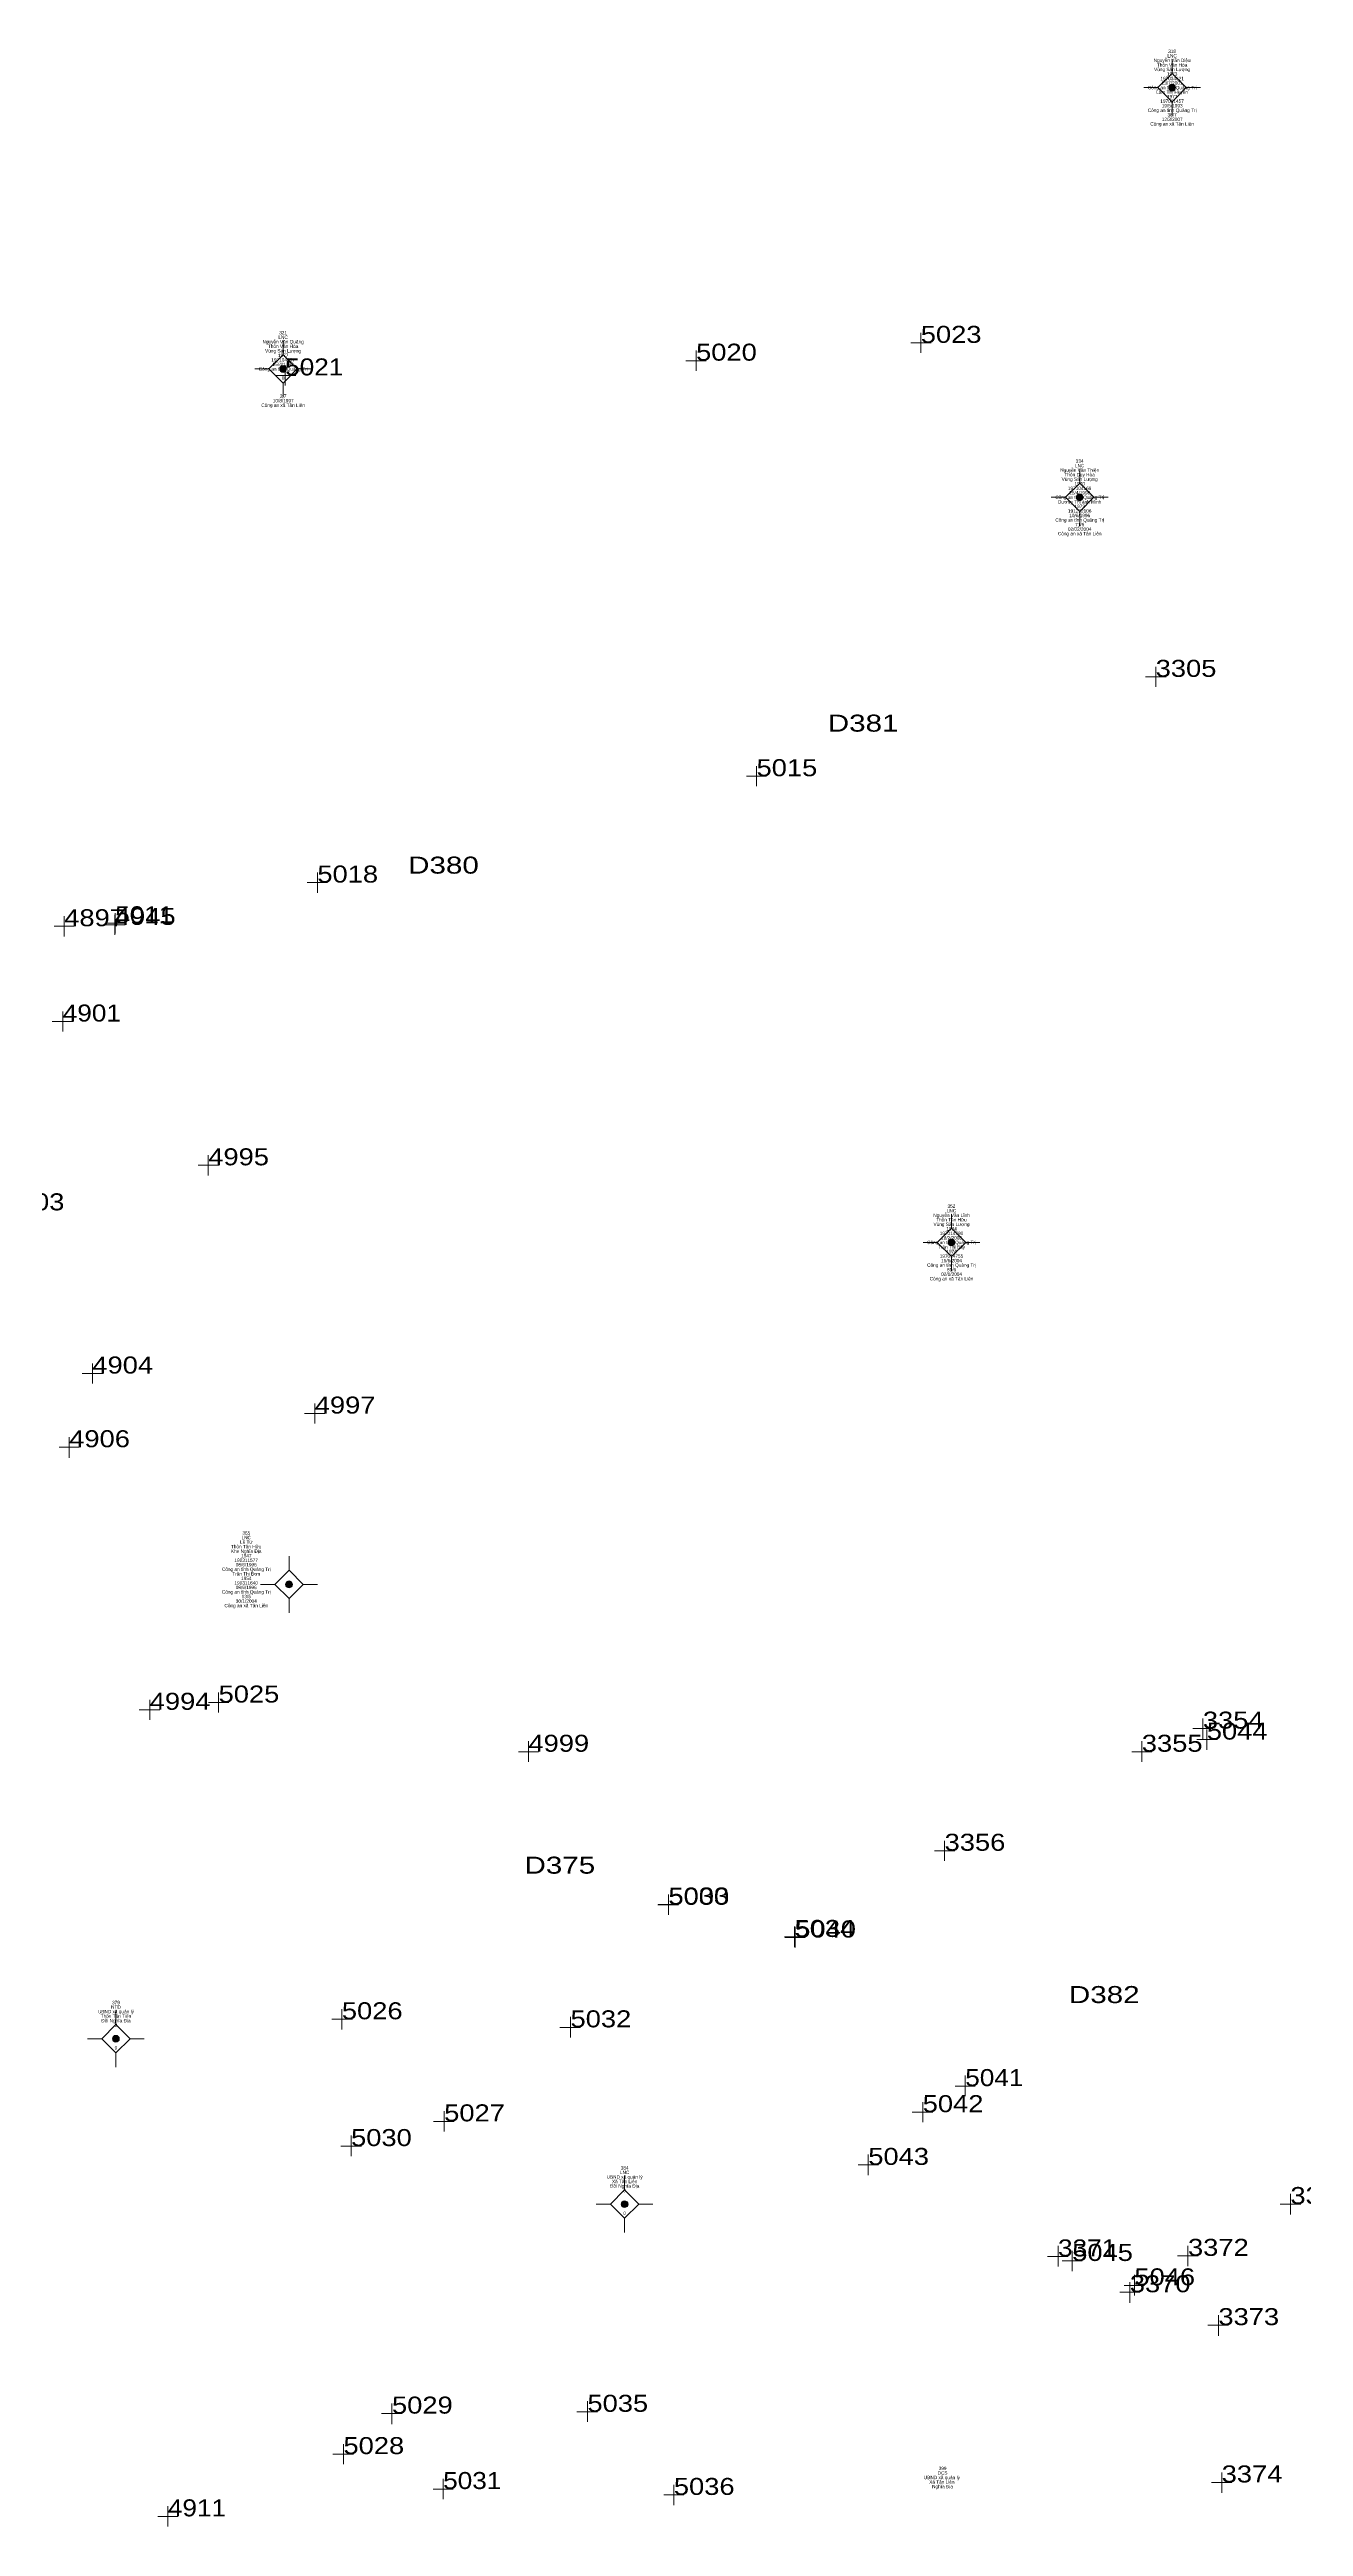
# Model space of a CAD drawing. Header units: metres. Extents: x 548949 to 550221, y 1836732 to 1838051.
# Drawn here: x 549788.9 to 549899.4, y 1837177.6 to 1837396 of the extents above; entities that cross this region are included whole.
import ezdxf
from ezdxf.enums import TextEntityAlignment as Align

# ---------------------------------------------------------------- set-up
doc = ezdxf.new("R2010")
doc.units = ezdxf.units.M
doc.header["$LTSCALE"] = 0.12
doc.layers.add('11', color=7, linetype='Continuous', lineweight=13)
doc.layers.add('4', color=7, linetype='Continuous', lineweight=13)
doc.layers.add('15', color=7, linetype='Continuous')
doc.layers.add('5', color=7, linetype='Continuous')

msp = doc.modelspace()

# ---------------------------------------------------------------- hatches: boundary and pattern name
at = {"layer": '11'}
for points in [[(549888.1695, 1837392.67, 1), (549887.5695, 1837392.67, 1)], [(549809.7895, 1837367.86, 1), (549809.1895, 1837367.86, 1)], [(549880.0195, 1837356.54, 1), (549879.4195, 1837356.54, 1)], [(549868.7195, 1837290.84, 1), (549868.1195, 1837290.84, 1)], [(549810.3095, 1837260.69, 1), (549809.7095, 1837260.69, 1)], [(549795.0495, 1837220.62, 1), (549794.4495, 1837220.62, 1)], [(549839.8995, 1837206.04, 1), (549839.2995, 1837206.04, 1)]]:
    msp.add_hatch(color=256, dxfattribs=at).paths.add_polyline_path(points)

# ---------------------------------------------------------------- linework, layer by layer
for p, q in [((549887.87, 1837395.17), (549887.87, 1837393.92)), ((549886.62, 1837392.67), (549885.37, 1837392.67)), ((549887.87, 1837391.42), (549887.87, 1837390.17)), ((549890.37, 1837392.67), (549889.12, 1837392.67)), ((549809.49, 1837370.36), (549809.49, 1837369.11)), ((549808.24, 1837367.86), (549806.99, 1837367.86)), ((549811.99, 1837367.86), (549810.74, 1837367.86)), ((549809.49, 1837366.61), (549809.49, 1837365.36)), ((549879.72, 1837359.04), (549879.72, 1837357.79)), ((549878.47, 1837356.54), (549877.22, 1837356.54)), ((549882.22, 1837356.54), (549880.97, 1837356.54)), ((549879.72, 1837355.29), (549879.72, 1837354.04)), ((549868.42, 1837293.34), (549868.42, 1837292.09)), ((549867.17, 1837290.84), (549865.92, 1837290.84)), ((549870.92, 1837290.84), (549869.67, 1837290.84)), ((549868.42, 1837289.59), (549868.42, 1837288.34)), ((549810.01, 1837263.19), (549810.01, 1837261.94)), ((549808.76, 1837260.69), (549807.51, 1837260.69)), ((549812.51, 1837260.69), (549811.26, 1837260.69)), ((549810.01, 1837259.44), (549810.01, 1837258.19)), ((549794.75, 1837223.12), (549794.75, 1837221.87)), ((549793.5, 1837220.62), (549792.25, 1837220.62)), ((549797.25, 1837220.62), (549796, 1837220.62)), ((549794.75, 1837219.37), (549794.75, 1837218.12)), ((549839.6, 1837208.54), (549839.6, 1837207.29)), ((549838.35, 1837206.04), (549837.1, 1837206.04)), ((549842.1, 1837206.04), (549840.85, 1837206.04)), ((549839.6, 1837204.79), (549839.6, 1837203.54))]:
    msp.add_line(p, q, dxfattribs=at)
for points in [[(549887.87, 1837393.92), (549886.62, 1837392.67), (549887.87, 1837391.42), (549889.12, 1837392.67)], [(549809.49, 1837369.11), (549808.24, 1837367.86), (549809.49, 1837366.61), (549810.74, 1837367.86)], [(549879.72, 1837357.79), (549878.47, 1837356.54), (549879.72, 1837355.29), (549880.97, 1837356.54)], [(549868.42, 1837292.09), (549867.17, 1837290.84), (549868.42, 1837289.59), (549869.67, 1837290.84)], [(549810.01, 1837261.94), (549808.76, 1837260.69), (549810.01, 1837259.44), (549811.26, 1837260.69)], [(549794.75, 1837221.87), (549793.5, 1837220.62), (549794.75, 1837219.37), (549796, 1837220.62)], [(549839.6, 1837207.29), (549838.35, 1837206.04), (549839.6, 1837204.79), (549840.85, 1837206.04)]]:
    msp.add_lwpolyline(points, close=True, dxfattribs=at)
for centre in [(549887.8695, 1837392.67), (549809.4895, 1837367.86), (549879.7195, 1837356.54), (549868.4195, 1837290.84), (549810.0095, 1837260.69), (549794.7495, 1837220.62), (549839.5995, 1837206.04)]:
    msp.add_circle(centre, 0.3, dxfattribs=at)
at = {"layer": '4'}
for p, q in [((549845.9, 1837367.7), (549845.9, 1837369.48)), ((549866.64, 1837370.16), (549864.82, 1837370.16)), ((549865.71, 1837369.27), (549865.71, 1837371.05)), ((549810.6, 1837367.29), (549808.78, 1837367.29)), ((549809.67, 1837366.39), (549809.67, 1837368.18)), ((549846.79, 1837368.59), (549845.01, 1837368.59)), ((549886.42, 1837339.82), (549886.42, 1837341.6)), ((549887.34, 1837340.71), (549885.53, 1837340.71)), ((549851.23, 1837331.06), (549851.23, 1837332.84)), ((549852.12, 1837331.95), (549850.34, 1837331.95)), ((549812.51, 1837321.68), (549812.51, 1837323.46)), ((549813.4, 1837322.57), (549811.61, 1837322.57)), ((549790.19, 1837317.83), (549790.19, 1837319.61)), ((549795.57, 1837318.98), (549793.79, 1837318.98)), ((549794.66, 1837317.95), (549794.66, 1837319.73)), ((549794.68, 1837318.09), (549794.68, 1837319.87)), ((549791.08, 1837318.72), (549789.3, 1837318.72)), ((549795.55, 1837318.84), (549793.77, 1837318.84)), ((549790.95, 1837310.32), (549789.14, 1837310.32)), ((549790.06, 1837309.43), (549790.06, 1837311.21)), ((549803.82, 1837297.64), (549802, 1837297.64)), ((549802.89, 1837296.75), (549802.89, 1837298.53)), ((549792.67, 1837278.39), (549792.67, 1837280.17)), ((549793.6, 1837279.28), (549791.78, 1837279.28)), ((549813.17, 1837275.75), (549811.39, 1837275.75)), ((549812.28, 1837274.86), (549812.28, 1837276.64)), ((549790.63, 1837271.86), (549790.63, 1837273.67)), ((549791.52, 1837272.78), (549789.74, 1837272.78)), ((549798.62, 1837249.63), (549796.8, 1837249.63)), ((549797.73, 1837248.74), (549797.73, 1837250.52)), ((549804.69, 1837250.27), (549802.91, 1837250.27)), ((549803.8, 1837249.38), (549803.8, 1837251.16)), ((549831.12, 1837245.04), (549831.12, 1837246.86)), ((549885.2, 1837245.04), (549885.2, 1837246.86)), ((549891.47, 1837247.97), (549889.69, 1837247.97)), ((549891.86, 1837247), (549890.04, 1837247)), ((549890.58, 1837247.08), (549890.58, 1837248.86)), ((549890.93, 1837246.11), (549890.93, 1837247.89)), ((549832.01, 1837245.93), (549830.23, 1837245.93)), ((549886.09, 1837245.93), (549884.31, 1837245.93)), ((549867.81, 1837236.31), (549867.81, 1837238.09)), ((549868.7, 1837237.2), (549866.92, 1837237.2)), ((549844.35, 1837232.43), (549842.54, 1837232.43)), ((549844.35, 1837232.46), (549842.57, 1837232.46)), ((549843.46, 1837231.57), (549843.46, 1837233.35)), ((549843.46, 1837231.54), (549843.46, 1837233.32)), ((549855.47, 1837229.6), (549853.69, 1837229.6)), ((549855.53, 1837229.55), (549853.72, 1837229.55)), ((549854.58, 1837228.71), (549854.58, 1837230.52)), ((549854.64, 1837228.66), (549854.64, 1837230.48)), ((549814.67, 1837221.45), (549814.67, 1837223.23)), ((549815.6, 1837222.34), (549813.78, 1837222.34)), ((549835.72, 1837221.63), (549833.9, 1837221.63)), ((549834.83, 1837220.74), (549834.83, 1837222.56)), ((549870.52, 1837216.45), (549868.74, 1837216.45)), ((549869.63, 1837215.56), (549869.63, 1837217.38)), ((549823.69, 1837212.45), (549823.69, 1837214.23)), ((549866.77, 1837214.15), (549864.96, 1837214.15)), ((549865.88, 1837213.26), (549865.88, 1837215.04)), ((549815.48, 1837210.27), (549815.48, 1837212.08)), ((549824.58, 1837213.34), (549822.76, 1837213.34)), ((549816.4, 1837211.16), (549814.59, 1837211.16)), ((549861.08, 1837208.61), (549861.08, 1837210.42)), ((549861.97, 1837209.5), (549860.19, 1837209.5)), ((549899.22, 1837206.05), (549897.41, 1837206.05)), ((549898.3, 1837205.12), (549898.3, 1837206.94)), ((549878.7, 1837201.43), (549876.88, 1837201.43)), ((549877.81, 1837200.54), (549877.81, 1837202.36)), ((549879.95, 1837201.03), (549878.17, 1837201.03)), ((549879.06, 1837200.14), (549879.06, 1837201.92)), ((549890.16, 1837201.48), (549888.34, 1837201.48)), ((549889.27, 1837200.56), (549889.27, 1837202.37)), ((549885.43, 1837198.88), (549883.65, 1837198.88)), ((549884.14, 1837197.34), (549884.14, 1837199.16)), ((549884.54, 1837197.99), (549884.54, 1837199.8)), ((549885.03, 1837198.27), (549883.25, 1837198.27)), ((549892.84, 1837195.37), (549891.02, 1837195.37)), ((549891.95, 1837194.44), (549891.95, 1837196.26)), ((549819.09, 1837186.64), (549819.09, 1837188.46)), ((549836.32, 1837186.84), (549836.32, 1837188.66)), ((549819.98, 1837187.57), (549818.16, 1837187.57)), ((549837.21, 1837187.73), (549835.39, 1837187.73)), ((549815.7, 1837184), (549813.88, 1837184)), ((549814.81, 1837183.11), (549814.81, 1837184.89)), ((549823.6, 1837180.03), (549823.6, 1837181.81)), ((549843.94, 1837179.51), (549843.94, 1837181.29)), ((549893.13, 1837181.5), (549891.35, 1837181.5)), ((549892.24, 1837180.58), (549892.24, 1837182.39)), ((549799.33, 1837177.62), (549799.33, 1837179.4)), ((549824.49, 1837180.92), (549822.71, 1837180.92)), ((549844.83, 1837180.4), (549843.05, 1837180.4)), ((549800.22, 1837178.51), (549798.44, 1837178.51))]:
    msp.add_line(p, q, dxfattribs=at)

# ---------------------------------------------------------------- texts
at = {"layer": '15'}
for s, width, p in [('LNC', 0.95, (549887.87, 1837395.32)), ('318', 0.95, (549887.87, 1837395.72)), ('197034621', 0.95, (549887.875, 1837393.32)), ('23/7/2001', 0.95, (549887.865, 1837392.92)), ('1973', 0.95, (549887.875, 1837393.72)), ('1977', 0.95, (549887.875, 1837391.72)), ('38/7', 0.95, (549887.87, 1837390.12)), ('1977', 0.95, (549809.495, 1837368.91)), ('LNC', 0.95, (549809.49, 1837370.51)), ('321', 0.85, (549809.49, 1837370.91)), ('0', 0.9, (549809.49, 1837366.91)), ('2/7', 0.95, (549809.495, 1837365.31)), ('LNC', 0.95, (549879.72, 1837359.19)), ('334', 0.95, (549879.72, 1837359.59)), ('1970', 0.95, (549879.725, 1837357.59)), ('191292106', 0.95, (549879.72, 1837355.19)), ('10/6/1996', 0.95, (549879.72, 1837354.79)), ('1973', 0.95, (549879.725, 1837355.59)), ('71/6', 0.95, (549879.725, 1837353.99)), ('LNC', 0.95, (549868.42, 1837293.49)), ('352', 0.95, (549868.415, 1837293.89)), ('1974', 0.95, (549868.425, 1837291.89)), ('1974', 0.95, (549868.425, 1837289.89)), ('81/6', 0.95, (549868.425, 1837288.29)), ('LNC', 0.95, (549806.24, 1837264.67)), ('365', 0.95, (549806.24, 1837265.07)), ('08/6/1996', 0.95, (549806.24, 1837262.27)), ('1947', 0.95, (549806.245, 1837263.07)), ('08/6/1996', 0.95, (549806.24, 1837260.27)), ('1954', 0.95, (549806.245, 1837261.07)), ('03/5', 0.95, (549806.24, 1837259.47)), ('NTD', 0.95, (549794.75, 1837223.27)), ('379', 0.95, (549794.75, 1837223.67)), ('0', 0.9, (549794.75, 1837221.67)), ('0', 0.9, (549794.75, 1837219.67)), ('LNC', 0.95, (549839.6, 1837208.69)), ('384', 0.95, (549839.6, 1837209.09)), ('0', 0.9, (549839.6, 1837207.09)), ('0', 0.9, (549839.6, 1837205.09)), ('DCS', 0.95, (549867.63, 1837182.19)), ('399', 0.95, (549867.63, 1837182.59))]:
    msp.add_text(s, height=0.3, dxfattribs=dict(at, width=width)).set_placement(p, align=Align.CENTER)
for s, p in [('Nguyễn Văn Diệu', (549887.87, 1837394.92)), ('Vùng Sản Lượng', (549887.87, 1837394.12)), ('Thôn Vân Hòa', (549887.865, 1837394.52)), ('Công an tỉnh Quảng Trị', (549887.875, 1837392.52)), ('Lâm Thị Huyền', (549887.865, 1837392.12)), ('197031457', (549887.865, 1837391.32)), ('19/5/1993', (549887.875, 1837390.92)), ('Công an tỉnh Quảng Trị', (549887.875, 1837390.52)), ('Công an xã Tân Liên', (549887.87, 1837389.32)), ('12/3/2007', (549887.875, 1837389.72)), ('Nguyễn Văn Quãng', (549809.49, 1837370.11)), ('Vùng Sản Lượng', (549809.49, 1837369.31)), ('Thôn Vân Hòa', (549809.485, 1837369.71)), ('Công an tỉnh Quảng Trị', (549809.495, 1837367.71)), ('197104037', (549809.485, 1837368.51)), ('25/4/1998', (549809.495, 1837368.11)), ('Công an xã Tân Liên', (549809.49, 1837364.51)), ('10/8/1997', (549809.495, 1837364.91)), ('Nguyễn Văn Thiện', (549879.72, 1837358.79)), ('Vùng Sản Lượng', (549879.72, 1837357.99)), ('Thôn Duy Hòa', (549879.715, 1837358.39)), ('Công an tỉnh Quảng Trị', (549879.725, 1837356.39)), ('Dương Thị ánh Minh', (549879.715, 1837355.99)), ('197104169', (549879.715, 1837357.19)), ('25/4/1998', (549879.725, 1837356.79)), ('Công an tỉnh Quảng Trị', (549879.725, 1837354.39)), ('02/02/2004', (549879.715, 1837353.59)), ('Công an xã Tân Liên', (549879.72, 1837353.19)), ('Nguyễn Văn Lĩnh', (549868.42, 1837293.09)), ('Thôn Tân Hữu', (549868.415, 1837292.69)), ('Công an tỉnh Quảng Trị', (549868.425, 1837290.69)), ('Vùng Sản Lượng', (549868.42, 1837292.29)), ('Trần Thị Bảy', (549868.42, 1837290.29)), ('197014780', (549868.415, 1837291.49)), ('18/2/2008', (549868.425, 1837291.09)), ('Công an tỉnh Quảng Trị', (549868.425, 1837288.69)), ('197014755', (549868.415, 1837289.49)), ('15/6/2004', (549868.425, 1837289.09)), ('Công an xã Tân Liên', (549868.42, 1837287.49)), ('02/1/2004', (549868.425, 1837287.89)), ('Lê Tứ', (549806.245, 1837264.27)), ('Công an tỉnh Quảng Trị', (549806.245, 1837261.87)), ('Thôn Tân Hữu', (549806.235, 1837263.87)), ('Khe Nghĩa Địa', (549806.235, 1837263.47)), ('190311577', (549806.235, 1837262.67)), ('Công an tỉnh Quảng Trị', (549806.245, 1837259.87)), ('Trần Thị Đơn', (549806.24, 1837261.47)), ('190311640', (549806.235, 1837260.67)), ('Công an xã Tân Liên', (549806.24, 1837258.67)), ('30/1/2004', (549806.245, 1837259.07)), ('UBND xã quản lý', (549794.75, 1837222.87)), ('Thôn Tân Tiến', (549794.75, 1837222.47)), ('Đồi Nghĩa Địa', (549794.75, 1837222.07)), ('UBND xã quản lý', (549839.6, 1837208.29)), ('Đồi Nghĩa Địa', (549839.6, 1837207.49)), (' Xã Tân Liên ', (549839.6, 1837207.89)), ('UBND xã quản lý ', (549867.63, 1837181.79)), ('Xã Tân Liên ', (549867.625, 1837181.39)), ('Nghĩa Địa', (549867.63, 1837180.99))]:
    msp.add_text(s, height=0.3, dxfattribs=at).set_placement(p, align=Align.CENTER)
at = {"layer": '5'}
for s, width, p in [('5023', 1.2, (549865.71, 1837370.16)), ('5020', 1.2, (549845.9, 1837368.59)), ('5021', 1.15, (549809.67, 1837367.29)), ('3305', 1.2, (549886.42, 1837340.71)), ('D381 ', 1.3, (549857.51, 1837335.88)), ('5015', 1.2, (549851.23, 1837331.95)), ('5018', 1.2, (549812.51, 1837322.57)), ('D380 ', 1.3, (549820.51, 1837323.36)), ('4897', 1.2, (549790.19, 1837318.72)), ('4945', 1.2, (549794.66, 1837318.84)), ('5011', 1.15, (549794.68, 1837318.98)), ('4901', 1.15, (549790.06, 1837310.32)), ('4995', 1.2, (549802.89, 1837297.64)), ('4903', 1.2, (549784.85, 1837293.67)), ('4904', 1.2, (549792.67, 1837279.28)), ('4997', 1.2, (549812.28, 1837275.75)), ('4906', 1.2, (549790.63, 1837272.78)), ('5025', 1.2, (549803.8, 1837250.27)), ('4994', 1.2, (549797.73, 1837249.63)), ('3354', 1.2, (549890.58, 1837247.97)), ('4999', 1.2, (549831.12, 1837245.93)), ('3355', 1.2, (549885.2, 1837245.93)), ('5044', 1.2, (549890.93, 1837247)), ('3356', 1.2, (549867.81, 1837237.2)), ('D375 ', 1.3, (549830.77, 1837235.18)), ('5033', 1.2, (549843.46, 1837232.46)), ('5000', 1.2, (549843.46, 1837232.43)), ('5034', 1.2, (549854.58, 1837229.6)), ('5040', 1.2, (549854.64, 1837229.55)), ('D382 ', 1.3, (549878.77, 1837223.77)), ('5026', 1.2, (549814.67, 1837222.34)), ('5032', 1.2, (549834.83, 1837221.63)), ('5041', 1.15, (549869.63, 1837216.45)), ('5027', 1.2, (549823.69, 1837213.34)), ('5042', 1.2, (549865.88, 1837214.15)), ('5030', 1.2, (549815.48, 1837211.16)), ('5043', 1.2, (549861.08, 1837209.5)), ('3368', 1.2, (549898.3, 1837206.05)), ('3371', 1.15, (549877.81, 1837201.43)), ('5045', 1.2, (549879.06, 1837201.03)), ('3372', 1.2, (549889.27, 1837201.48)), ('3370', 1.2, (549884.14, 1837198.27)), ('5046', 1.2, (549884.54, 1837198.88)), ('3373', 1.2, (549891.95, 1837195.37)), ('5029', 1.2, (549819.09, 1837187.57)), ('5035', 1.2, (549836.32, 1837187.73)), ('5028', 1.2, (549814.81, 1837184)), ('5031', 1.15, (549823.6, 1837180.92)), ('5036', 1.2, (549843.94, 1837180.4)), ('3374', 1.2, (549892.24, 1837181.5)), ('4911', 1.15, (549799.33, 1837178.51))]:
    msp.add_text(s, height=1.5, dxfattribs=dict(at, width=width)).set_placement(p)

doc.saveas('drawing.dxf')
